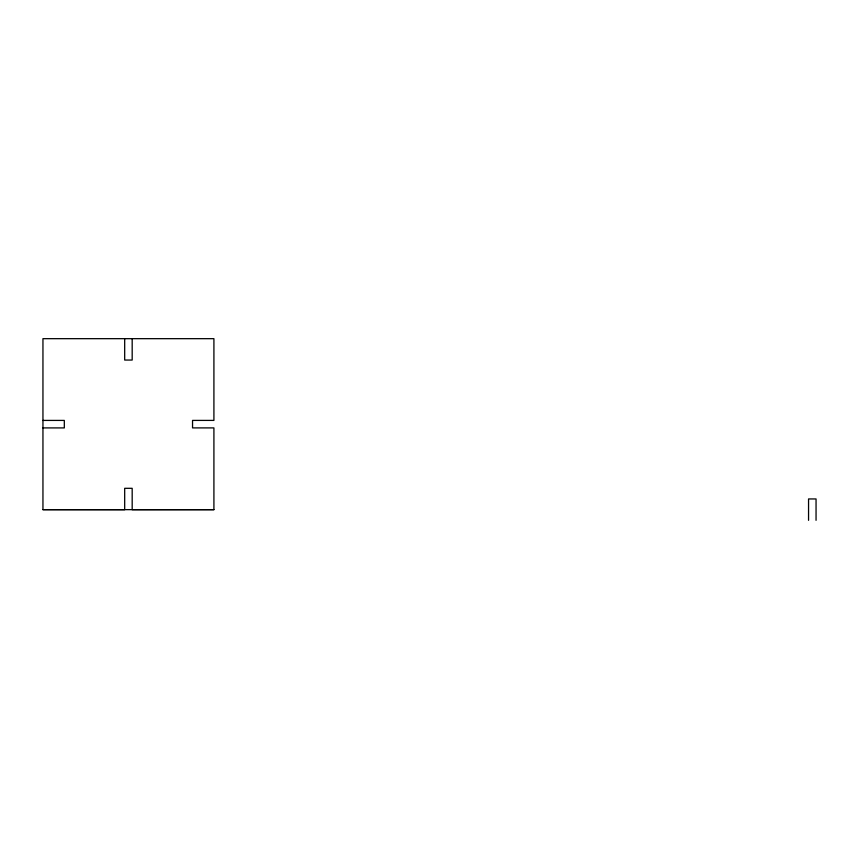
<?xml version="1.0" encoding="UTF-8"?>
<svg xmlns="http://www.w3.org/2000/svg" width="859" height="859" viewBox="0 0 859 859"><rect width="100%" height="100%" fill="white"/><g stroke="black" fill="none" stroke-linecap="round" stroke-linejoin="round"><path stroke-width="1.29" d="M42.95 420.416L64.318 420.416L64.318 427.911L42.95 427.911M213.912 509.645L132.179 509.688L132.179 488.309L124.684 488.309L124.684 509.688L42.95 509.645L42.95 338.671L213.912 338.671L213.912 420.405L192.545 420.405L192.545 427.9L213.912 427.9L213.912 509.645L42.95 509.645M816.05 520.329L816.05 498.95L808.555 498.95L808.555 520.329M132.179 338.671L132.179 360.05L124.684 360.05L124.684 338.671"/></g></svg>
